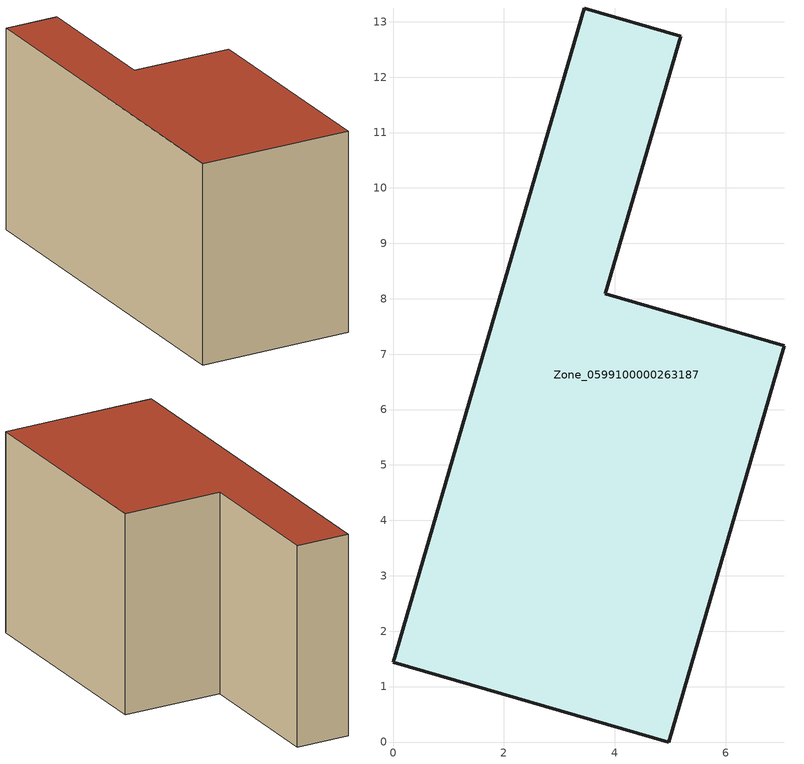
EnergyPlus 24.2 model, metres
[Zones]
Zone_0599100000263187
 floor ground (C_G): 0,1.44 3.45,13.25 5.19,12.74 3.83,8.09 7.06,7.15 4.97,0 z0
 wall outside (C_F): 4.97,0 7.06,7.15 3.83,8.09 5.19,12.74 3.45,13.25 0,1.44 4.97,0 z0:6.77
 roof outside (C_R): 3.45,13.25 0,1.44 4.97,0 7.06,7.15 3.83,8.09 5.19,12.74 z6.77
[BUILDING]
Pand.0599100000263187: North Axis=0; Terrain=City; Loads Convergence Tolerance Value=0.04; Temperature Convergence Tolerance Value=0.4; Solar Distribution=FullExterior; Maximum Number of Warmup Days=25; Minimum Number of Warmup Days=1
[Site:Location]
Rotterdam.The.Hague.AP_ZH_NLD Design_Conditions: Latitude=51.96; Longitude=4.45; Time Zone=1; Elevation=-4.5
[SITE:GROUNDTEMPERATURE:BUILDINGSURFACE]
18, 18, 18, 18, 18, 18, 18, 18, 18, 18, 18, 18
[MATERIAL] Thermal Absorptance=0.9; Solar Absorptance=0.7; Visible Absorptance=0.7
Name | Roughness | Thickness | Conductivity | Density | Specific Heat
G.TI.1946 | MediumSmooth | 0.15 | 1 | 540 | 1210
F.TI.1946 | Rough | 0.3 | 0.857143 | 1920 | 840
R.TI.1946 | MediumRough | 0.2 | 0.1 | 1500 | 1000
[CONSTRUCTION]
C_G: G.TI.1946
C_F: F.TI.1946
C_R: R.TI.1946
[ZONE]
Zone_0599100000263187: Type=1; Multiplier=1; Ceiling Height=Autocalculate; Volume=Autocalculate; Floor Area=autocalculate; Part of Total Floor Area=Yes
[ZONEINFILTRATION:DESIGNFLOWRATE]
Infil_Zone_0599100000263187: Zone or ZoneList or Space or SpaceList=Zone_0599100000263187; Schedule=AlwaysOn; Design Flow Rate Calculation Method=Flow/Area; Flow Rate per Floor Area=0.003; Constant Term Coefficient=1; Temperature Term Coefficient=0; Velocity Term Coefficient=0; Velocity Squared Term Coefficient=0
[HVACTEMPLATE:ZONE:IDEALLOADSAIRSYSTEM]
Zone_0599100000263187: Maximum Heating Supply Air Temperature=50; Minimum Cooling Supply Air Temperature=13; Maximum Heating Supply Air Humidity Ratio=0.0156; Minimum Cooling Supply Air Humidity Ratio=0.0077; Heating Limit=NoLimit; Cooling Limit=NoLimit; Dehumidification Control Type=ConstantSensibleHeatRatio; Cooling Sensible Heat Ratio=0.7; Dehumidification Setpoint=60; Humidification Control Type=None; Humidification Setpoint=30; Outdoor Air Method=None; Outdoor Air Flow Rate per Person=0.00944; Outdoor Air Flow Rate per Zone Floor Area=0; Outdoor Air Flow Rate per Zone=0; Demand Controlled Ventilation Type=None; Outdoor Air Economizer Type=NoEconomizer; Heat Recovery Type=None; Sensible Heat Recovery Effectiveness=0.7; Latent Heat Recovery Effectiveness=0.65
[ZONECONTROL:THERMOSTAT]
ThermostatControl_Zone_0599100000263187: Zone or ZoneList=Zone_0599100000263187; Control Type Schedule=DualSetpointControlType; Control 1=Thermostat_Zone_0599100000263187; Temperature Difference Between Cutout And Setpoint=0
[THERMOSTATSETPOINT:DUALSETPOINT]
Thermostat_Zone_0599100000263187: Heating Setpoint Temperature Schedule=HeatingSetpoint_Zone_0599100000263187; Cooling Setpoint Temperature Schedule=CoolingSetpoint_Zone_0599100000263187
[SCHEDULE:COMPACT]
HeatingSetpoint_Zone_0599100000263187: Through: 12/31, For: AllDays, Until: 24:00, 21
CoolingSetpoint_Zone_0599100000263187: Through: 12/31, For: AllDays, Until: 24:00, 24
DualSetpointControlType: Through: 12/31, For: AllDays, Until: 24:00, 4
AlwaysOn: Through: 12/31, For: AllDays, Until: 24:00, 1
